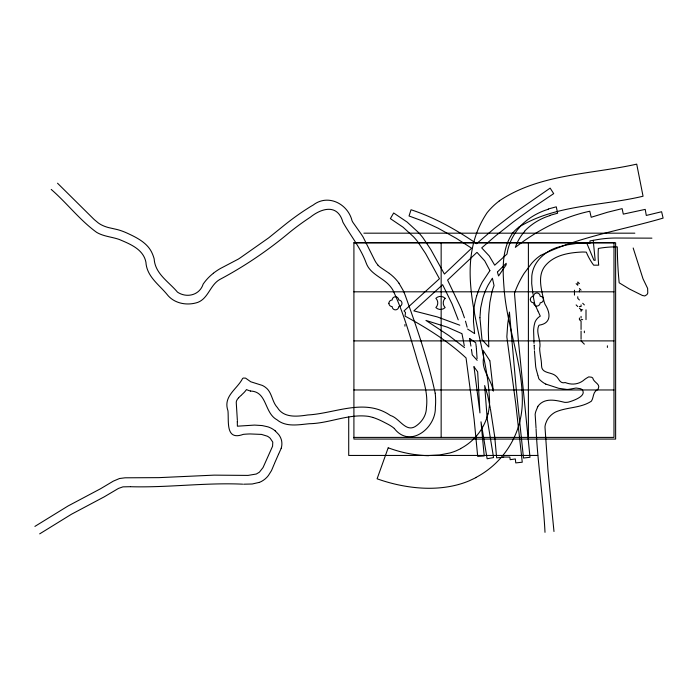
<?xml version="1.0" encoding="UTF-8"?>
<svg xmlns="http://www.w3.org/2000/svg" width="698" height="698" viewBox="0 0 698 698"><rect width="100%" height="100%" fill="white"/><g stroke="black" fill="none" stroke-linecap="round" stroke-linejoin="round"><path stroke-width="1.05" d="M237.355 420.231L236.256 402.606A7.381 7.381 0 0 1 236.448 401.184L236.5 401.018A8.568 8.568 0 0 1 238.664 397.808M237.337 421.051L237.32 421.705M237.311 421.81L237.381 426.19L254.526 425.091L262.23 425.571L267.988 426.862A22.807 22.807 0 0 1 275.221 430.849M488.024 413.914L488.827 410.023A62.576 62.576 0 0 0 489.577 402.851C488.513 340.484 448.029 271.007 487.125 212.681A67.235 67.235 0 0 1 499.271 200.963M281.224 448.264L278.659 454.005M476.655 295.952L478.845 289.661A75.332 75.332 0 0 1 482.431 281.913L489.848 270.719M388.123 447.994L377.103 478.802A168.122 168.122 0 0 0 396.543 484.464C416.837 489.019 438.344 490.057 458.56 484.508M537.896 406.402L537.364 407.658M274.436 463.551L278.493 454.311M274.209 464.161L271.819 469.859A40.807 40.807 0 0 1 271.286 470.932L268.364 475.565A21.237 21.237 0 0 1 259.263 482.449M537.312 407.78L536.055 410.79A18.375 18.375 0 0 0 535.148 414.333L536.047 428.197M512.742 233.027C500.876 249.963 502.787 272.229 504.349 291.781C507.865 329.508 523.264 365.595 522.296 403.784A95.862 95.862 0 0 1 521.101 415.432L519.783 421.767A86.91 86.91 0 0 1 475.966 477.449M519.862 226.963L517.462 229.834A52.847 52.847 0 0 0 507.935 249.343L506.975 254.072L494.716 265.205L489.237 255.948L481.699 247.886L495.877 235.627L513.423 221.824L533.918 206.94L553.697 193.625L550.146 188.12L515.054 212.445L494.411 228.377L476.551 243.698L475.704 243.07M524.73 231.335L522.628 233.847A46.592 46.592 0 0 0 515.342 247.371C536.657 230.593 562.579 217.034 589.784 211.232L591.197 217.27L607.408 212.279L622.119 208.632L623.297 214.12L645.222 209.383L646.287 215.446L661.608 211.738L663.1 218.108C622.433 230.043 579.052 236.631 540.714 255.389M238.585 397.729L241.019 395.434M537.957 406.219C544.545 397.398 555.652 400.163 564.673 402.353A17.18 17.18 0 0 0 568.277 402.144C572.997 400.853 587.507 395.941 581.984 389.519A8.612 8.612 0 0 0 580.439 388.681L576.051 388.036L569.498 389.222A18.41 18.41 0 0 1 566.942 389.458L558.723 388.324L545.801 384.092M241.491 395.007L243.881 392.704A25.163 25.163 0 0 0 246.464 389.58A32.727 32.727 0 0 0 250.451 391.037M213.37 273.241L214.67 272.246A61.293 61.293 0 0 1 220.35 268.529L238.254 259.141A68.299 68.299 0 0 0 240.967 257.344L268.651 237.878L284.016 225.471A268.172 268.172 0 0 1 304.363 210.543L310.261 206.756A93.89 93.89 0 0 1 313.158 205.072C327.938 193.547 347.909 203.799 352.054 220.777A31.323 31.323 0 0 0 352.918 222.374L361.041 233.865A72.636 72.636 0 0 1 363.152 237.128L373.823 258.487A46.295 46.295 0 0 0 376.074 262.631L377.958 265.135M518.745 227.208C555.748 204.427 601.929 206.111 643.05 196.225L636.716 164.135C590.909 174.491 539.502 173.715 499.253 200.928M39.681 533.865L71.432 514.26L104.211 496.845L118.468 488.425L122.953 486.855L130.256 486.707M34.9 526.405L68.107 505.954L100.529 488.757L113.346 481.123L119.489 478.523L125.055 477.807L158.9 477.641L214.129 475.137L248.026 475.408L256.323 474.012L259.386 472.188L263.041 467.555L272.578 446.223L272.778 442.113L270.178 438.248A13.122 13.122 0 0 0 267.325 436.198L261.558 434.418L250.181 433.947A87.494 87.494 0 0 0 243.297 434.365C225.28 440.988 228.97 421.671 227.967 410.834C222.819 396.167 237.023 389.405 242.581 378.517A3.778 3.778 0 0 1 243.401 378.054L245.591 378.133L250.765 381.78L262.212 385.383A18.026 18.026 0 0 1 265.327 387.233C272.211 392.067 271.784 401.664 277.385 407.545C283.781 418.215 297.313 416.558 307.827 414.961C335.424 413.469 364.661 397.686 390.487 415.519C399.169 417.84 405.459 432.332 415.127 426.591C421.671 422.465 426.382 415.537 426.434 407.632C428.668 389.467 420.371 372.427 415.807 355.291C409.211 333.199 402.72 310.767 392.8 289.932A32.448 32.448 0 0 0 389.789 285.814C382.609 277.411 370.202 274.235 366.188 263.041C360.761 248.087 350.684 235.802 342.91 222.208C337.745 203.563 321.656 208.1 310.305 217.226A259.769 259.769 0 0 0 289.687 232.277C268.058 250.355 244.632 266.287 219.783 279.488C210.133 284.924 208.379 298.29 197.866 302.347C187.195 305.96 174.081 303.656 166.988 294.347C158.795 284.4 146.772 276.443 145.926 262.282C143.483 249.299 130.098 244.056 119.306 239.475C111.837 236.849 103.601 236.491 96.664 232.373C79.79 220.158 66.964 203.066 51.207 189.42M460.715 448.683L456.239 450.786A56.067 56.067 0 0 1 449.817 452.985L439.566 454.974L428.52 455.558M476.036 477.589L469.204 480.826A88.489 88.489 0 0 1 458.56 484.508M259.237 482.388L252.214 484.002L243.628 484.203M549.893 215.35L557.641 213.23L556.28 206.826L548.296 208.981M503.764 456.911L503.153 457.312M363.867 233.176L634.848 233.176M353.912 242.773L615.627 242.773L615.627 439.068L353.912 439.068L353.912 242.747L613.987 242.747L613.987 437.402L353.912 437.402M353.912 291.816L613.987 291.816M579.419 306.544L581.068 306.544L581.068 304.904M579.419 308.176L581.068 309.816L582.708 309.816M581.068 319.623L582.708 319.623M353.912 340.894L613.987 340.894M353.912 389.964L613.987 389.964M537.748 455.445L348.712 455.445L348.712 416.95M651.923 238.149L617.425 238.035A110.162 110.162 0 0 0 596.834 239.702L589.993 240.906L589.819 243.506L581.748 243.157A67.523 67.523 0 0 0 576.958 243.384L566.069 245.007L556.507 247.633A46.051 46.051 0 0 0 549.239 250.948L546.325 252.816A39.315 39.315 0 0 0 543.611 254.883L541.613 256.672A36.915 36.915 0 0 0 539.214 259.194L538.455 260.101A32.204 32.204 0 0 0 534.764 265.755L534.589 266.13A28.182 28.182 0 0 0 532.757 270.946L532.504 271.941A32.038 32.038 0 0 0 531.815 275.963L531.693 283.571L532.958 294.155M130.517 486.715C167.93 487.771 205.229 482.466 242.634 484.168M372.732 417.439L371.371 417.046A34.996 34.996 0 0 0 368.204 416.331C348.18 413.705 329.247 423.407 309.327 423.721C298.552 424.716 286.093 427.351 276.958 419.76C264.071 412.832 267.343 391.456 250.451 391.046M459.799 325.207L437.288 316.918L413.827 310.889L442.628 284.705L452.068 303.953L458.228 319.832M474.396 333.452L467.599 329.046M475.643 243.026C455.62 229.345 434.147 217.322 411.035 209.749L409.045 215.987L422.814 221.057L438.074 228.176L456.37 238.384L471.639 248.2L444.417 274.07L430.823 249.526L422.866 237.66A83.638 83.638 0 0 0 418.207 232.216L407.082 222.043L393.663 212.977L390.374 218.64L403.043 227.19L413.417 236.674A77.112 77.112 0 0 1 417.709 241.683L425.623 253.592L439.443 278.738L404.029 310.907L405.521 312.556L405.023 316.046L405.695 316.473C427.15 328.121 448.107 341.287 466.055 357.926L474.125 419.297L477.694 456.396L484.22 455.942L481.001 421.801L487.125 458.778L493.556 457.556L487.178 418.521L484.674 385.566L487.701 395.513L490.258 407.929M389.318 273.354L380.715 267.535A19.012 19.012 0 0 1 377.932 265.161M275.204 430.867L278.676 434.522A16.586 16.586 0 0 1 281.626 440.778L281.695 441.363A15.077 15.077 0 0 1 281.198 448.256M394.309 428.485C409.918 448.84 436.032 427.979 435.351 407.475A71.51 71.51 0 0 0 435.22 393.21M464.554 347.639L448.989 335.642L425.954 320.426L447.409 327.214L461.945 333.661M475.783 342.831L469.597 338.434M476.917 252.397L447.575 280.081L460.671 307.478M477.449 252.868L484.752 260.904L489.926 270.632M579.419 283.641L577.77 282.001L577.77 285.273L576.129 283.641M579.419 288.544L581.068 290.185M579.419 300L577.77 298.36L577.77 296.729M582.708 303.272L584.357 304.904M576.129 304.904L577.77 306.544M581.068 340.894L584.357 344.166M57.524 183.216L93.113 218.474A67.087 67.087 0 0 0 94.396 219.704L98.209 222.88A26.192 26.192 0 0 0 101.725 225.035A32.282 32.282 0 0 0 106.445 226.955A40.187 40.187 0 0 0 108.609 227.6L116.531 229.398A57.602 57.602 0 0 1 118.643 229.947L119.777 230.288A63.509 63.509 0 0 1 126.766 232.966C136.817 237.582 148.046 243.044 152.452 253.941A35.144 35.144 0 0 1 153.115 255.625A47.01 47.01 0 0 1 154.162 258.853C155.052 273.825 168.811 281.748 177.493 292.148C186.75 298.36 199.689 295.21 203.153 284.095A48.677 48.677 0 0 1 213.387 273.267M477.179 360.325L472.241 354.863L471.647 350.78M398.994 283.24L402.929 290.01A64.486 64.486 0 0 1 403.714 291.712A80.139 80.139 0 0 1 405.241 295.394C416.723 327.458 428.022 359.915 435.203 393.21M537.914 310.985L534.703 303.9L533.281 296.537M538.062 311.256L540.278 316.115L538.926 317.04A12.128 12.128 0 0 0 534.93 322.363L534.162 325.512A44.873 44.873 0 0 0 533.604 330.433L534.014 343.311M489.822 360.726L483.086 350.335L483.531 356.713M586.852 243.305L593.937 260.293L595.193 260.302L593.195 240.339M460.855 307.94L461.221 308.865M461.404 309.327L462.032 310.95M462.207 311.421L464.449 317.808M633.173 247.991L643.006 278.799L647.622 288.379L647.77 293.003A5.27 5.27 0 0 1 646.854 294.669L644.778 295.952L642.43 295.49L629.456 289.033L619.161 282.795L618.507 275.352A393.681 393.681 0 0 1 617.302 246.891A101.297 101.297 0 0 0 598.369 248.427A96.141 96.141 0 0 0 598.692 265.17L593.658 265.17A58.37 58.37 0 0 1 586.32 252.153A60.377 60.377 0 0 0 582.402 252.013C569.507 252.571 555.058 254.796 545.993 264.9C536.823 274.977 541.421 289.242 543.943 301.056A27.667 27.667 0 0 0 545.051 304.345C550.617 313.001 551.586 323.322 539.249 325.155A2.626 2.626 0 0 0 538.734 325.687C535.54 333.042 541.535 340.703 539.65 348.372C539.763 354.296 541.604 359.898 541.552 365.839C541.7 373.561 550.958 371.964 555.355 375.55C559.133 378.002 559.438 384.162 565.284 382.565C572.107 385.313 579.349 384.345 584.784 379.337A25.477 25.477 0 0 0 586.163 378.377L588.728 376.876L591.494 377.208A5.628 5.628 0 0 1 592.724 377.984C593.597 382.591 600.646 383.865 598.308 388.542A6.116 6.116 0 0 1 597.505 389.702C592.628 392.04 593.893 397.502 591.407 401.158C580.823 408.295 566.846 406.96 555.442 412.082A21.088 21.088 0 0 0 550.713 415.519L549.108 417.256A19.343 19.343 0 0 0 546.822 420.754L545.688 423.512A16.796 16.796 0 0 0 544.981 426.923L547.982 470.382L553.985 531.492M497.386 272.037L506.181 263.303L506.163 264.786L498.573 275.963L497.473 272.299M537.896 375.376L536.23 369.399A57.672 57.672 0 0 1 535.671 366.494L534.441 350.797M538.027 375.786L538.856 378.813A26.507 26.507 0 0 0 545.775 384.136M465.496 321.167L467.137 327.179M493.076 390.252C490.991 378.77 481.149 370.01 483.592 357.69M493.329 391.168L489.917 360.953M462.076 334.263L463.289 340.301M469.614 338.521L469.728 339.106M469.859 339.839L470.504 343.512M463.428 341.017L464.057 344.603M490.415 408.836L494.716 436.66L496.627 457.801L503.162 457.373M470.627 344.254L470.932 346.086M464.179 345.327L464.257 345.807M471.447 349.401L471.612 350.509M533.106 295.219L533.237 296.214M474.614 333.609L473.471 321.499L473.637 311.797A77.33 77.33 0 0 1 476.664 295.961M475.879 343.66L476.176 346.505M476.237 347.133L476.298 347.761M476.35 348.398L477.092 358.58M534.145 345.091L534.188 345.615M534.197 345.815L534.389 349.419M544.998 532.321C543.297 497.814 537.617 463.638 536.09 429.13M503.764 457.05L509.828 457.085L510.203 459.685L515.333 458.944L515.752 462.905L522.261 462.216L515.822 404.317L506.835 336.829L507.725 323.942L509.435 312.076L516.154 388.193L523.5 458.019L530 457.286L518.326 340.022L514.487 293.247L515.665 290.124A98.741 98.741 0 0 1 524.154 273.337L531.763 263.233A47.15 47.15 0 0 1 540.68 255.346M607.4 345.798L607.4 347.438M586.006 309.816L586.006 319.623M584.357 331.079L584.357 332.71M581.068 309.816L581.068 311.448M581.068 316.351L581.068 317.991M581.068 329.439L581.068 321.263L579.419 319.623L579.419 317.991M581.068 331.079L581.068 339.254M579.419 290.185L579.419 291.816M574.48 290.185L574.48 295.088M528.395 242.747L528.395 437.402M441.153 242.747L441.153 437.402M404.936 324.535L404.936 326.167M487.981 413.905A54.2 54.2 0 0 1 460.645 448.552M428.52 455.707A124.026 124.026 0 0 1 388.201 447.784M512.716 233.001A34.263 34.263 0 0 1 518.771 227.234M389.292 273.389A43.765 43.765 0 0 1 399.02 283.222M394.344 428.441A40.58 40.58 0 0 0 387.948 424.236L382.417 421.374A72.758 72.758 0 0 0 372.749 417.378M519.687 226.806A66.04 66.04 0 0 1 548.375 209.243M524.564 231.178A59.339 59.339 0 0 1 549.972 215.595M479.927 317.764L481.995 339.612L488.792 346.993L488.321 330.075L488.74 314.484L489.874 302.417L491.854 292.418A69.189 69.189 0 0 1 493.181 287.995L494.053 285.578L492.395 278.197L488.207 284.985A69.879 69.879 0 0 0 482.693 298.657L480.652 308.027L479.927 317.764M473.994 366.773L479.945 412.919L477.668 371.842L473.994 366.773M445.132 298.316A6.544 6.544 0 0 0 445.132 307.565A6.544 6.544 0 0 1 435.875 307.565A6.544 6.544 0 0 0 435.875 298.316A6.544 6.544 0 0 1 445.132 298.316M530.323 299.521A3.272 3.272 0 0 0 533.595 302.792A3.272 3.272 0 0 0 536.867 306.064A3.272 3.272 0 0 0 540.139 302.792A3.272 3.272 0 0 0 543.41 299.521A3.272 3.272 0 0 0 540.139 296.249A3.272 3.272 0 0 0 536.867 292.977A3.272 3.272 0 0 0 533.595 296.249A3.272 3.272 0 0 0 530.323 299.521M388.899 303.307A3.272 3.272 0 0 0 392.171 306.579A3.272 3.272 0 0 0 395.443 309.851A3.272 3.272 0 0 0 398.715 306.579A3.272 3.272 0 0 0 401.978 303.307A3.272 3.272 0 0 0 398.715 300.035A3.272 3.272 0 0 0 395.443 296.763A3.272 3.272 0 0 0 392.171 300.035A3.272 3.272 0 0 0 388.899 303.307"/></g></svg>
